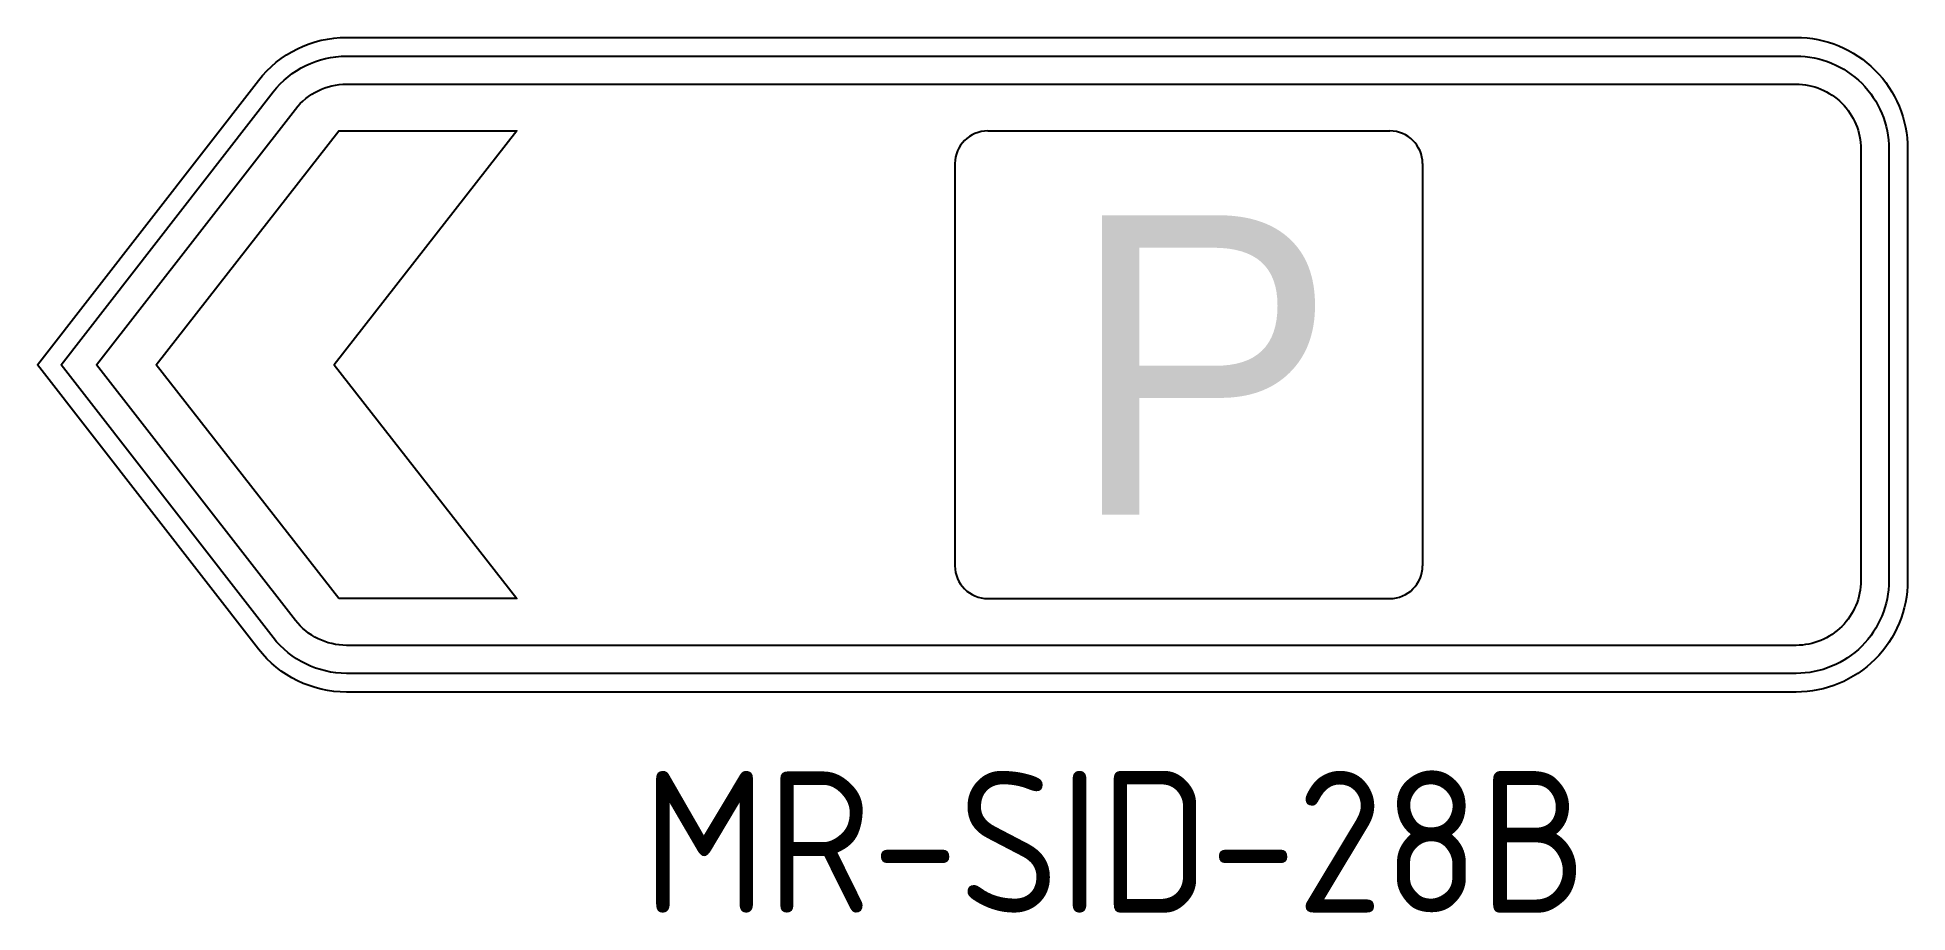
# Model space of a CAD drawing. Extents: x 186.8 to 219.8, y 206.2 to 221.7.
import ezdxf

# ---------------------------------------------------------------- set-up
doc = ezdxf.new("R2010")
doc.units = 0
doc.header["$LTSCALE"] = 10
doc.layers.add('L18', color=4, linetype='CONTINUOUS')
doc.layers.add('L25', color=1, linetype='CONTINUOUS')
doc.styles.add('ESERIES', font='Eseries')
doc.styles.add('ISO', font='iso.shx')

msp = doc.modelspace()

# ---------------------------------------------------------------- linework, layer by layer
at = {"layer": 'L18'}
for p, q in [((203.582, 220.028), (210.677, 220.028)), ((203.004, 219.451), (203.004, 212.356)), ((211.254, 219.451), (211.254, 212.356)), ((203.582, 211.778), (210.677, 211.778))]:
    msp.add_line(p, q, dxfattribs=at)
for points in [[(219.813, 212.096, -0.414214), (217.845, 210.128), (192.267, 210.128, -0.231442), (190.714, 210.888), (186.813, 215.903), (190.714, 220.918, -0.231442), (192.267, 221.678), (217.845, 221.678, -0.414214), (219.813, 219.71)], [(219.483, 212.096, -0.414214), (217.845, 210.458), (192.267, 210.458, -0.231442), (190.974, 211.09), (187.231, 215.903), (190.974, 220.716, -0.231442), (192.267, 221.348), (217.845, 221.348, -0.414214), (219.483, 219.71)], [(218.988, 212.096, -0.414214), (217.845, 210.953), (192.267, 210.953, -0.231442), (191.365, 211.394), (187.858, 215.903), (191.365, 220.412, -0.231442), (192.267, 220.853), (217.845, 220.853, -0.414214), (218.988, 219.71)]]:
    msp.add_lwpolyline(points, format="xyb", close=True, dxfattribs=at)
msp.add_lwpolyline([(192.13, 211.778), (188.907, 215.903), (192.13, 220.028), (195.271, 220.028), (192.048, 215.903), (195.271, 211.778)], close=True, dxfattribs=at)
for centre, start, end in [((203.582, 219.451), 90, 180), ((210.677, 219.451), 0, 90), ((203.582, 212.356), 180, 270), ((210.677, 212.356), 270, 0)]:
    msp.add_arc(centre, 0.578, start, end, dxfattribs=at)

# ---------------------------------------------------------------- texts
at = {"layer": 'L18', "style": 'ESERIES'}
msp.add_text('P', height=5.28, dxfattribs=at).set_placement((205.02, 213.261))
at = {"layer": 'L25', "style": 'ISO'}
msp.add_text('MR-SID-28B', height=2.5, dxfattribs=at).set_placement((197.49, 206.238))

doc.saveas('drawing.dxf')
